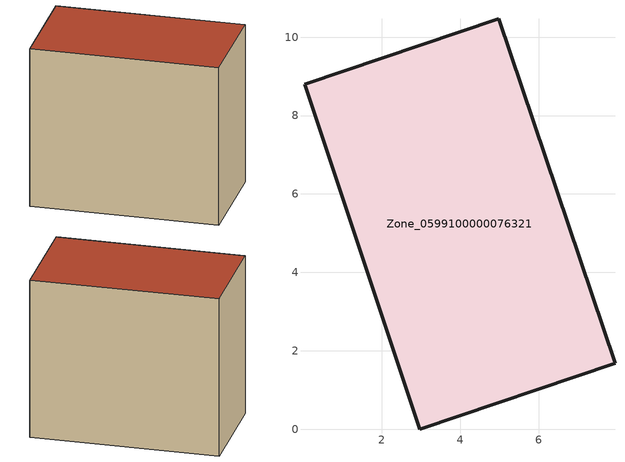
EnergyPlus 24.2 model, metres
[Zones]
Zone_0599100000076321
 floor ground (C_G): 2.97,0 0.03,8.8 4.98,10.47 7.95,1.68 z0.39
 wall outside (C_F): 7.95,1.68 4.98,10.47 0.03,8.8 2.97,0 7.95,1.68 z0.39:8.55
 roof outside (C_R): 0.03,8.8 2.97,0 7.95,1.68 4.98,10.47 z8.55
[BUILDING]
Pand.0599100000076321: North Axis=0; Terrain=City; Loads Convergence Tolerance Value=0.04; Temperature Convergence Tolerance Value=0.4; Solar Distribution=FullExterior; Maximum Number of Warmup Days=25; Minimum Number of Warmup Days=1
[Site:Location]
Rotterdam.The.Hague.AP_ZH_NLD Design_Conditions: Latitude=51.96; Longitude=4.45; Time Zone=1; Elevation=-4.5
[SITE:GROUNDTEMPERATURE:BUILDINGSURFACE]
18, 18, 18, 18, 18, 18, 18, 18, 18, 18, 18, 18
[MATERIAL] Thermal Absorptance=0.9; Solar Absorptance=0.7; Visible Absorptance=0.7
Name | Roughness | Thickness | Conductivity | Density | Specific Heat
G.TI.1965-1974 | MediumSmooth | 0.15 | 0.882353 | 540 | 1210
F.TI.1965-1974 | Rough | 0.3 | 0.697674 | 1920 | 840
R.TI.1965-1974 | MediumRough | 0.2 | 0.232558 | 1500 | 1000
[CONSTRUCTION]
C_G: G.TI.1965-1974
C_F: F.TI.1965-1974
C_R: R.TI.1965-1974
[ZONE]
Zone_0599100000076321: Type=1; Multiplier=1; Ceiling Height=Autocalculate; Volume=Autocalculate; Floor Area=autocalculate; Part of Total Floor Area=Yes
[ZONEINFILTRATION:DESIGNFLOWRATE]
Infil_Zone_0599100000076321: Zone or ZoneList or Space or SpaceList=Zone_0599100000076321; Schedule=AlwaysOn; Design Flow Rate Calculation Method=Flow/Area; Flow Rate per Floor Area=0.003; Constant Term Coefficient=1; Temperature Term Coefficient=0; Velocity Term Coefficient=0; Velocity Squared Term Coefficient=0
[HVACTEMPLATE:ZONE:IDEALLOADSAIRSYSTEM]
Zone_0599100000076321: Maximum Heating Supply Air Temperature=50; Minimum Cooling Supply Air Temperature=13; Maximum Heating Supply Air Humidity Ratio=0.0156; Minimum Cooling Supply Air Humidity Ratio=0.0077; Heating Limit=NoLimit; Cooling Limit=NoLimit; Dehumidification Control Type=ConstantSensibleHeatRatio; Cooling Sensible Heat Ratio=0.7; Dehumidification Setpoint=60; Humidification Control Type=None; Humidification Setpoint=30; Outdoor Air Method=None; Outdoor Air Flow Rate per Person=0.00944; Outdoor Air Flow Rate per Zone Floor Area=0; Outdoor Air Flow Rate per Zone=0; Demand Controlled Ventilation Type=None; Outdoor Air Economizer Type=NoEconomizer; Heat Recovery Type=None; Sensible Heat Recovery Effectiveness=0.7; Latent Heat Recovery Effectiveness=0.65
[ZONECONTROL:THERMOSTAT]
ThermostatControl_Zone_0599100000076321: Zone or ZoneList=Zone_0599100000076321; Control Type Schedule=DualSetpointControlType; Control 1=Thermostat_Zone_0599100000076321; Temperature Difference Between Cutout And Setpoint=0
[THERMOSTATSETPOINT:DUALSETPOINT]
Thermostat_Zone_0599100000076321: Heating Setpoint Temperature Schedule=HeatingSetpoint_Zone_0599100000076321; Cooling Setpoint Temperature Schedule=CoolingSetpoint_Zone_0599100000076321
[SCHEDULE:COMPACT]
HeatingSetpoint_Zone_0599100000076321: Through: 12/31, For: AllDays, Until: 24:00, 21
CoolingSetpoint_Zone_0599100000076321: Through: 12/31, For: AllDays, Until: 24:00, 24
DualSetpointControlType: Through: 12/31, For: AllDays, Until: 24:00, 4
AlwaysOn: Through: 12/31, For: AllDays, Until: 24:00, 1
